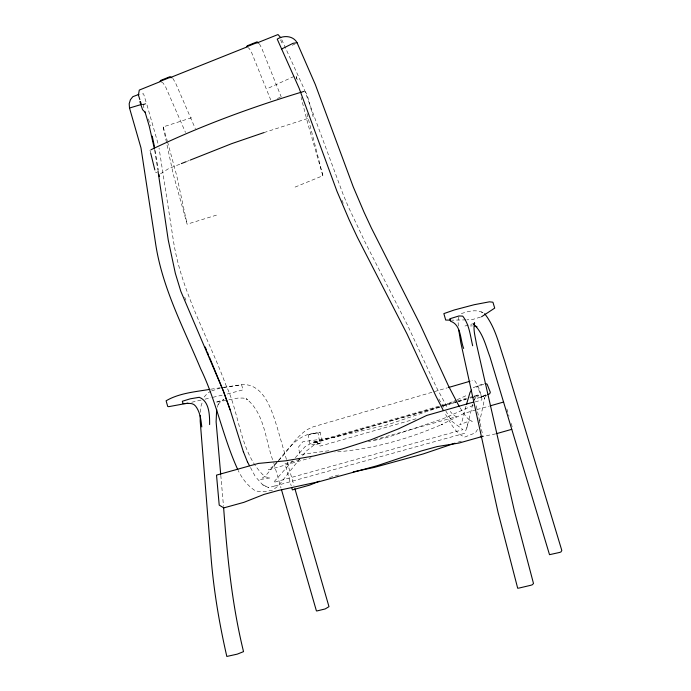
<?xml version="1.0" encoding="UTF-8"?>
<svg xmlns="http://www.w3.org/2000/svg" width="691" height="691" viewBox="0 0 691 691"><rect width="100%" height="100%" fill="white"/><g stroke="black" fill="none" stroke-linecap="round" stroke-linejoin="round"><path stroke-width="0.52" stroke-dasharray="3.46 2.59" d="M200.442 412.337L201.072 405.911L202.627 401.29M479.364 422.987L484.849 397.48L484.201 399.07L486.326 395.356M472.756 404.123L466.779 427.945L464.663 433.3L274.647 486.067M466.805 428.049L468.049 422.642M458.971 316.694L458.09 320.063L458.28 326.109M466.002 406.222L461.908 421.89L459.714 424.801L470.407 420.534L472.221 421.337C466.166 418.988 463.428 412.51 459.861 407.526M217.294 407.249L218.555 403.233L217.941 404.736L220.636 401.488L223.936 399.614L215.506 402.361L238.119 398.059L243.327 398.076L247.499 399.467L246.221 398.698C265.284 413.71 265.284 441.402 273.55 462.184M474.035 400.262L476.514 396.306L474.441 396.902M309.058 434.501L308.229 435.814L309.844 443.985L311.114 444.892L319.976 443.225L322.144 442.508L320.097 432.169L309.058 434.501L320.097 432.169M477.593 429.37L475.373 432.86L464.646 437.101C454.471 432.86 449.927 421.268 444.365 412.406M300.049 458.453L278.361 485.894L272.401 490.299L262.148 491.932L255.445 490.886C247.862 485.972 242.092 478.604 238.222 470.528M276.771 462.59L265.517 475.866L260.17 479.528L270.406 477.861L265.076 476.825C239.518 453.685 240.243 414.505 225.819 384.904C208.207 337.053 181.336 291.947 173.458 241.004L159.034 148.021M278.723 460.223C288.898 447.569 300.032 432.514 318.041 433.05L319.924 443.501L314.18 444.883L306.744 450.739L301.388 456.915M277.635 461.553L274.837 464.827L268.488 469.802L311.08 457.77M278.335 460.733C289.944 449.746 297.372 432.367 313.334 426.796L447.267 387.858M204.156 397.014L207.715 392.98L210.91 391.305M292.509 460.88L273.429 482.465L462.935 429.638L451.802 421.225L444.814 409.176M295.333 457.684L305.223 446.49L313.403 442.188L317.048 441.134M160.493 173.838L168.492 168.69L180.351 163.992M292.25 45.295L295.074 43.887M268.868 87.921L295.938 75.569M443.51 405.772L456.12 400.141M457.088 399.709L467.764 394.941M473.214 405.375L442.853 418.824L387.098 437.472L368.458 441.791M295.066 187.097L322.861 175.721L306.433 111.363M473.171 387.755L482.439 383.98L485.523 383.626M485.937 394.803L477.576 398.18L486.127 395.356M187.27 161.253L189.248 160.467M483.743 384.205L476.41 387.038L477.55 386.701L481.592 396.936L486.127 395.192M485.989 395.235L480.478 397.351L481.592 396.936M277.359 98.476L280.27 97.362M263.91 132.603L308.108 118.351M439.493 407.232L387.703 424.732L332.665 437.671L302.848 441.739L298.305 447.284L300.119 454.583L331.179 450.437M458.003 442.171L463.03 440.668M211.714 390.881L220.135 388.109M216.438 215.143L187.131 224.195L173.268 174.253L163.171 126.911L191.96 117.617M480.53 317.074L472.376 319.57L467.038 319.821M476.211 395.537L478.12 394.967L478.405 395.874L470.346 398.163M142.579 104.799L146.561 103.633L143.555 93.76L139.884 94.27M461.346 313.619C468.032 311.321 476.263 309.067 482.879 312.712M464.965 326.022L472.756 323.794M313.403 442.188L456.509 401.177M457.468 400.892L468.947 397.619M469.863 397.334L473.102 396.427M473.991 396.15L478.12 394.967M439.148 407.008L313.559 442.966L317.109 441.972L318.577 445.289L320.287 446.066L417.373 418.392M443.302 405.816L456.794 401.955M457.831 401.652L466.131 399.277M470.286 398.085L473.395 397.195M440.15 406.835L313.559 443.061L317.1 442.067M441.178 406.533L466.218 399.346M475.209 401.912L481.402 400.141L481.998 399.182C480.703 392.54 478.44 385.673 474.38 380.205L471.996 380.672M495.741 433.87L482.43 436.444M475.831 409.901L464.145 413.408L441.065 424.818L442.611 424.144C408.493 439.079 372.086 449.28 334.876 452.044M476.859 409.608L489.237 406.109M374.436 439.865L456.483 416.682L453.521 415.205L450.195 411.465M299.911 459.524L284.994 463.86L291.239 485.894M329.434 477.524L338.599 474.993M476.54 396.392L478.405 395.874M274.655 485.963L268.695 487.682L262.787 484.918L255.42 476.678M201.029 400.098L190.975 402.438M205.028 399.156L211.023 397.74M212.914 397.299L222.467 395.097M227.296 394.008L243.051 389.845L241.591 384.766L223.53 387.305M142.07 104.393L146.596 103.607L158.438 145.015M223.245 387.625L242.904 384.516C264.446 384.334 271.874 410.895 277.212 427.479L293.969 485.479M210.893 389.188L222.467 387.452M465.967 319.873L452.087 320.166M470.303 325.936L472.445 325.902M155.363 172.042L157.073 172.638M262.796 484.814L268.704 487.57M161.573 82.22L163.093 83.05L165.728 87.118L185.525 132.499M481.299 311.831L483.052 312.824M247.672 47.342L249.356 48.629L251.757 52.913L270.717 99.884M304.852 91.117L307.046 94.382L313.135 116.77M172.81 78.359L175.6 83.101L195.346 128.716M446.818 406.541L436.41 387.305L407.733 325.608L365.15 242.273L348.342 206.825L343.133 194.396L303.574 87.697L281.28 38.61M438.897 398.975L444.27 408.243M250.479 467.496L255.411 476.79M259.401 43.792L261.949 48.767L281.237 96.99M474.069 398.543L474.881 400.322M280.546 39.819L282.939 45.105M341.898 200.096L343.997 205.011M148.461 119.007L150.439 126.012M184.678 297.199L185.914 300.188M506.866 408.968L509.034 416.207M511.193 423.445L512.739 428.61M322.861 175.721L307.953 124.095L301.095 97.379M296.249 76.597L297.476 80.726M163.171 126.911L167.257 140.852M167.542 141.845L176.836 176.127L187.123 224.195M273.852 463.212L280.995 488.001M149.973 150.223L150.742 153.333M296.189 76.606L296.681 78.688M476.272 405.85L482.983 436.271M154.646 150.085L157.833 169.995M143.253 104.289L144.039 108.668M155.086 150.413L158.377 170.254M220.792 475.27L223.504 506.261"/><path stroke-width="1.04" d="M200.226 415.438L200.209 421.19L211.325 560.712C214.132 592.956 219.591 624.914 226.821 656.45L237.246 654.144L243.534 651.639C231.917 604.349 227.192 555.789 223.599 507.332M216.672 409.253L216.11 421.821L220.697 474.199M138.476 94.753L139.28 90.089L160.899 81.357M466.555 404.14L470.027 392.41L471.599 390.087M474.7 323.233L473.594 324.494L474.518 322.792C472.981 329.797 475.373 336.958 476.436 343.893L514.415 511.038L533.504 583.532L532.234 584.811L530.498 585.355L519.045 588.058L517.689 588.24L498.064 512.437L460.776 342.529L458.72 329.978M481.549 316.763L494.713 308.108L492.925 302.209L489.444 301.82L474.19 304.714L454.272 309.983L443.855 313.61L445.704 320.054L451.024 320.149M281.686 48.983L293.122 43.283L297.07 42.721L315.303 84.509L353.222 186.812L364.045 212.206L371.326 227.892L419.955 324.079L448.545 386.07L459.325 406.679M150.923 149.783C200.165 126.038 251.533 107.2 303.841 91.437M319.441 481.169L309.542 485.168L292.379 489.893L291.809 487.898M169.494 77.617L160.062 81.391L160.649 80.424L170.072 76.658L171.895 77.789M256.724 42.747L246.825 46.703L247.231 45.787L257.104 41.84L258.633 43.136M169.908 77.755L246.981 46.953M256.992 42.954L278.007 34.55L280.762 37.668M138.848 94.417L132.827 96.68L130.409 99.737L129.182 103.736L129.511 108.021L140.981 147.9L155.397 242.187C161.78 287.067 183.452 327.594 200.701 368.908C216.421 401.212 222.856 437.032 237.764 469.578M443.363 410.54L435.822 395.857L407.094 334.107L357.446 237.471L349.18 219.85L336.958 191.252L299.065 88.085L277.221 39.119C283.457 35.077 293.312 35.604 297.07 42.721M181.336 163.603L186.276 161.642M190.232 160.079L231.735 143.633L263.91 132.603M129.511 108.021L141.335 104.479L140.411 101.447M487.82 394.526L489.66 393.827L490.325 392.298L487.112 384.17L485.574 383.496M455.006 443.19L423.056 453.987L374.228 467.427L353.265 471.884M448.295 387.565L469.932 381.268M473.577 402.076L426.71 415.438L398.767 428.74L370.462 439.968L342.045 449.064L313.74 456.008L285.789 460.793L258.382 463.428L216.516 475.123L219.211 505.13L223.806 507.885L243.88 502.348L264.005 494.411L278.326 490.455L319.812 481.506L377.476 465.613L421.588 450.877L437.17 446.576L459.092 443.035L481.938 436.565M496.743 433.585L511.737 429.336M490.265 405.816L503.67 402.024M187.952 403.129L168.716 406.662L167.723 406.472L166.108 400.797C179.124 393.119 195.225 391.832 209.848 389.353M480.357 436.764L482.43 436.444M474.579 325.867L476.971 326.843L475.425 325.971C483.363 334.418 485.972 346.459 489.997 357.022L549.518 554.674L559.598 552.446L560.945 551.954L561.818 550.468L504.568 360.78C499.092 344.783 495.352 327.111 484.607 313.688M145.274 112.426L142.579 109.688L139.867 101.603M247.516 461.977L249.486 465.76M205.227 346.994L206.462 349.983M207.283 351.969L208.518 354.958M209.338 356.953L223.305 390.804L230.138 409.789L243.379 451.828M243.387 451.715L247.508 462.089M230.129 409.893L223.297 390.916L180.817 291.308L175.341 273.325L168.241 240.045L157.997 171.057M138.278 94.494L139.841 99.599M144.955 111.726L149.213 126.004L154.447 149.075M294.867 488.589L328.976 606.663L325.193 608.944L317.169 610.896L316.418 610.913L281.591 490.066M150.742 153.333L154.844 169.96M154.361 146.267L152.236 136.144M463.67 348.454C460.128 339.696 461.286 324.684 450.549 321.255L449.798 318.784L458.988 315.951L462.737 316.132C469.301 324.433 470.303 335.791 472.653 345.759M159.008 174.486L159.327 176.602M201.798 426.926C200.951 419.687 200.148 411.983 195.536 406.023C192.504 402.102 187.235 403.794 183.029 403.57L182.338 401.264L190.301 398.811L199.25 397.308C209.511 401.333 209.658 415.343 209.615 424.585"/></g></svg>
